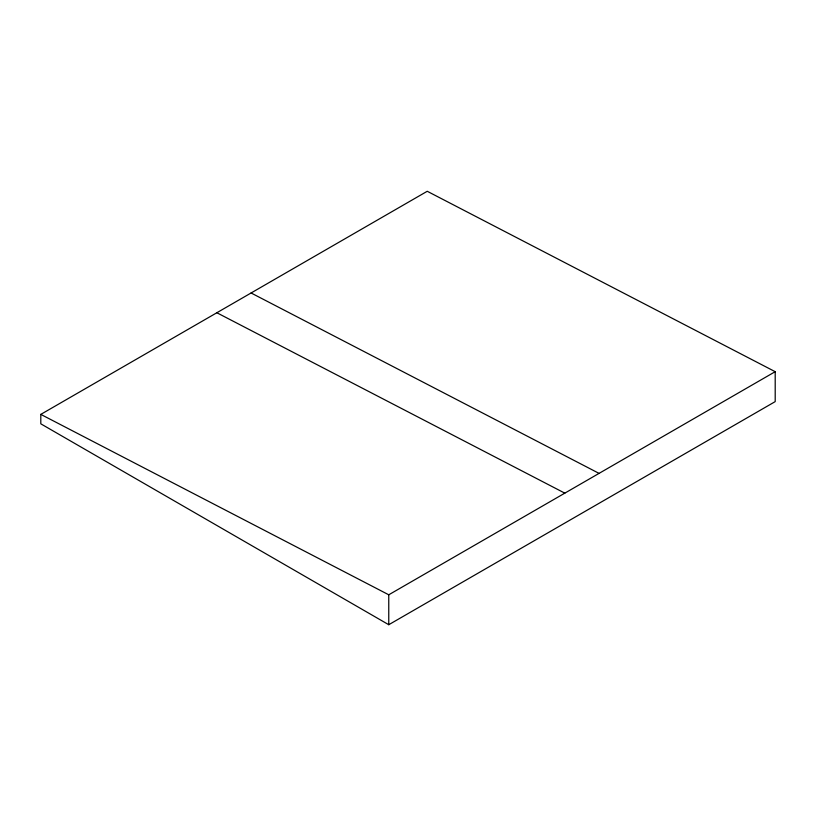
<?xml version="1.0" encoding="UTF-8"?>
<svg xmlns="http://www.w3.org/2000/svg" width="816" height="816" viewBox="0 0 816 816"><rect width="100%" height="100%" fill="white"/><g stroke="black" fill="none" stroke-linecap="round" stroke-linejoin="round"><path stroke-width="1.22" d="M40.8 414.385L427.237 191.281L775.2 371.688L775.2 401.615L388.763 624.719L40.8 423.82L40.8 414.385L388.763 594.793L775.2 371.688M251.083 292.975L599.056 473.382M216.852 312.742L564.815 493.15M388.763 594.793L388.763 624.719"/></g></svg>
